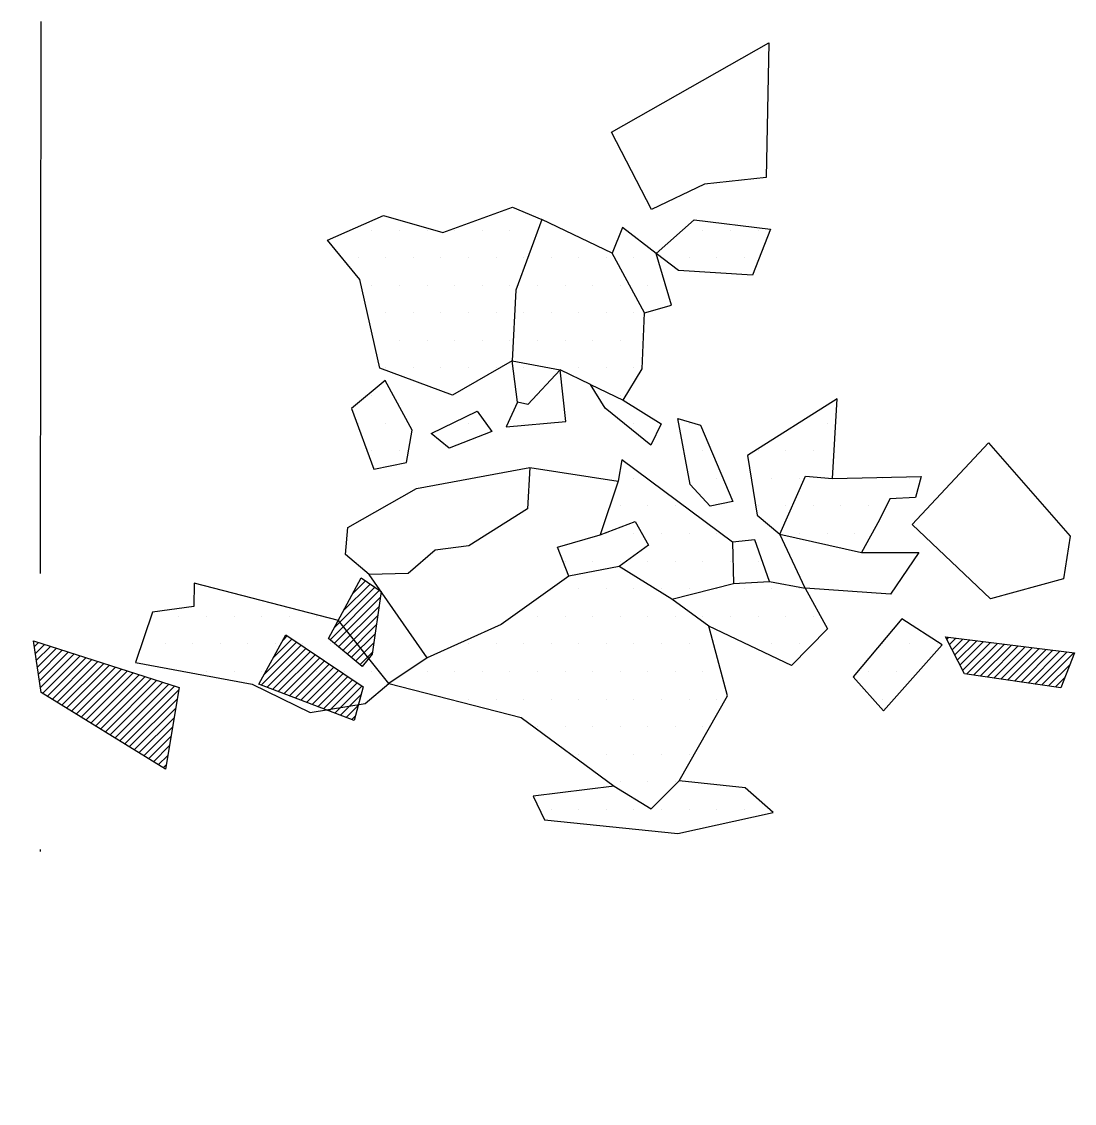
# Model space of a CAD drawing. Header units: metres. Extents: x -431 to -329, y -1728 to -1421.
# Drawn here: x -430.88 to -383.17, y -1469.57 to -1420.56 of the extents above; entities that cross this region are included whole.
import ezdxf

# ---------------------------------------------------------------- set-up
doc = ezdxf.new("R2010")
doc.units = ezdxf.units.M
doc.header["$LTSCALE"] = 25
doc.header["$MEASUREMENT"] = 0
doc.linetypes.add('STRICHPUNKTX2', pattern=[2, 1, -0.5, 0, -0.5])
doc.layers.get('0').update_dxf_attribs({"linetype": 'CONTINUOUS'})
for name, color, linetype in [('GRABUNGSGRENZE', 3, 'STRICHPUNKTX2'), ('KNOCHEN', 2, 'CONTINUOUS'), ('KNOCHENSCHRAFF', 2, 'CONTINUOUS'), ('STEINE', 4, 'CONTINUOUS'), ('STEINESCHRAFF', 4, 'CONTINUOUS')]:
    doc.layers.add(name, color=color, linetype=linetype)

# ---------------------------------------------------------------- blocks, each defined once
blk = doc.blocks.new('*X1')
at = {"color": 0}
for p, q in [((-416.715, -1448.03), (-414.867, -1446.182)), ((-416.298, -1447.26), (-415.078, -1446.04)), ((-415.882, -1446.49), (-415.29, -1445.898)), ((-416.898, -1448.567), (-414.655, -1446.324)), ((-416.705, -1448.728), (-414.614, -1446.636)), ((-416.513, -1448.889), (-414.674, -1447.05)), ((-416.321, -1449.05), (-414.735, -1447.464)), ((-416.129, -1449.212), (-414.795, -1447.878)), ((-430.301, -1448.888), (-430.106, -1448.693)), ((-419.89, -1450.145), (-418.418, -1448.672)), ((-419.46, -1449.361), (-418.629, -1448.53)), ((-419.029, -1448.576), (-418.841, -1448.388)), ((-415.936, -1449.373), (-414.855, -1448.292)), ((-388.952, -1448.552), (-388.854, -1448.453)), ((-388.833, -1448.786), (-388.539, -1448.492)), ((-388.713, -1449.02), (-388.225, -1448.532)), ((-388.593, -1449.254), (-387.911, -1448.571)), ((-388.474, -1449.487), (-387.596, -1448.61)), ((-388.354, -1449.721), (-387.282, -1448.649)), ((-388.234, -1449.955), (-386.968, -1448.688)), ((-430.255, -1449.196), (-429.838, -1448.779)), ((-430.209, -1449.504), (-429.57, -1448.864)), ((-430.163, -1449.811), (-429.302, -1448.95)), ((-430.117, -1450.119), (-429.034, -1449.035)), ((-430.071, -1450.426), (-428.765, -1449.121)), ((-420.015, -1450.623), (-418.206, -1448.814)), ((-419.759, -1450.721), (-417.994, -1448.956)), ((-419.503, -1450.818), (-417.783, -1449.098)), ((-415.744, -1449.534), (-414.916, -1448.706)), ((-415.552, -1449.695), (-414.976, -1449.12)), ((-388.053, -1450.128), (-386.653, -1448.728)), ((-387.744, -1450.172), (-386.339, -1448.767)), ((-387.434, -1450.216), (-386.024, -1448.806)), ((-387.125, -1450.26), (-385.71, -1448.845)), ((-386.815, -1450.304), (-385.396, -1448.884)), ((-386.506, -1450.348), (-385.081, -1448.924)), ((-386.196, -1450.392), (-384.767, -1448.963)), ((-385.887, -1450.436), (-384.453, -1449.002)), ((-385.578, -1450.48), (-384.138, -1449.041)), ((-385.268, -1450.524), (-383.824, -1449.08)), ((-384.959, -1450.569), (-383.51, -1449.119)), ((-384.649, -1450.613), (-383.195, -1449.159)), ((-430.025, -1450.734), (-428.497, -1449.206)), ((-429.932, -1450.995), (-428.229, -1449.291)), ((-429.714, -1451.13), (-427.961, -1449.377)), ((-429.495, -1451.264), (-427.693, -1449.462)), ((-429.276, -1451.399), (-427.425, -1449.548)), ((-429.058, -1451.534), (-427.157, -1449.633)), ((-419.246, -1450.915), (-417.571, -1449.24)), ((-418.99, -1451.012), (-417.36, -1449.382)), ((-418.734, -1451.11), (-417.148, -1449.524)), ((-418.478, -1451.207), (-416.936, -1449.666)), ((-428.839, -1451.669), (-426.889, -1449.718)), ((-428.62, -1451.804), (-426.62, -1449.804)), ((-428.402, -1451.939), (-426.352, -1449.889)), ((-428.183, -1452.073), (-426.084, -1449.975)), ((-427.964, -1452.208), (-425.816, -1450.06)), ((-427.745, -1452.343), (-425.548, -1450.146)), ((-418.221, -1451.304), (-416.725, -1449.808)), ((-417.965, -1451.402), (-416.513, -1449.95)), ((-417.709, -1451.499), (-416.302, -1450.092)), ((-384.34, -1450.657), (-383.377, -1449.694)), ((-427.527, -1452.478), (-425.28, -1450.231)), ((-427.308, -1452.613), (-425.012, -1450.316)), ((-427.089, -1452.748), (-424.743, -1450.402)), ((-426.871, -1452.883), (-424.475, -1450.487)), ((-426.652, -1453.017), (-424.207, -1450.573)), ((-417.453, -1451.596), (-416.09, -1450.234)), ((-417.196, -1451.694), (-415.878, -1450.376)), ((-416.94, -1451.791), (-415.667, -1450.518)), ((-384.03, -1450.701), (-383.603, -1450.274)), ((-426.433, -1453.152), (-423.939, -1450.658)), ((-426.215, -1453.287), (-423.757, -1450.829)), ((-416.684, -1451.888), (-415.455, -1450.66)), ((-416.428, -1451.986), (-415.5, -1451.058)), ((-425.996, -1453.422), (-423.828, -1451.254)), ((-416.172, -1452.083), (-415.63, -1451.542)), ((-425.777, -1453.557), (-423.899, -1451.679)), ((-425.558, -1453.692), (-423.97, -1452.103)), ((-415.915, -1452.18), (-415.761, -1452.026)), ((-425.34, -1453.827), (-424.041, -1452.528)), ((-425.121, -1453.961), (-424.112, -1452.953)), ((-424.902, -1454.096), (-424.183, -1453.377)), ((-424.684, -1454.231), (-424.254, -1453.802)), ((-424.465, -1454.366), (-424.325, -1454.226))]:
    blk.add_line(p, q, dxfattribs=at)
blk = doc.blocks.new('*X15')
at = {"color": 0}
for p, q in [((-415, -1430), (-415, -1430)), ((-413.75, -1430), (-413.75, -1430)), ((-412.5, -1430), (-412.5, -1430)), ((-411.25, -1430), (-411.25, -1430)), ((-410, -1430), (-410, -1430)), ((-408.75, -1430), (-408.75, -1430)), ((-407.5, -1430), (-407.5, -1430)), ((-400, -1430), (-400, -1430)), ((-398.75, -1430), (-398.75, -1430)), ((-397.5, -1430), (-397.5, -1430)), ((-415.625, -1431.25), (-415.625, -1431.25)), ((-414.375, -1431.25), (-414.375, -1431.25)), ((-413.125, -1431.25), (-413.125, -1431.25)), ((-411.875, -1431.25), (-411.875, -1431.25)), ((-410.625, -1431.25), (-410.625, -1431.25)), ((-409.375, -1431.25), (-409.375, -1431.25)), ((-408.125, -1431.25), (-408.125, -1431.25)), ((-406.875, -1431.25), (-406.875, -1431.25)), ((-405.625, -1431.25), (-405.625, -1431.25)), ((-404.375, -1431.25), (-404.375, -1431.25)), ((-403.125, -1431.25), (-403.125, -1431.25)), ((-401.875, -1431.25), (-401.875, -1431.25)), ((-400.625, -1431.25), (-400.625, -1431.25)), ((-399.375, -1431.25), (-399.375, -1431.25)), ((-398.125, -1431.25), (-398.125, -1431.25)), ((-415, -1432.5), (-415, -1432.5)), ((-413.75, -1432.5), (-413.75, -1432.5)), ((-412.5, -1432.5), (-412.5, -1432.5)), ((-411.25, -1432.5), (-411.25, -1432.5)), ((-410, -1432.5), (-410, -1432.5)), ((-408.75, -1432.5), (-408.75, -1432.5)), ((-407.5, -1432.5), (-407.5, -1432.5)), ((-406.25, -1432.5), (-406.25, -1432.5)), ((-405, -1432.5), (-405, -1432.5)), ((-403.75, -1432.5), (-403.75, -1432.5)), ((-402.5, -1432.5), (-402.5, -1432.5)), ((-414.375, -1433.75), (-414.375, -1433.75)), ((-413.125, -1433.75), (-413.125, -1433.75)), ((-411.875, -1433.75), (-411.875, -1433.75)), ((-410.625, -1433.75), (-410.625, -1433.75)), ((-409.375, -1433.75), (-409.375, -1433.75)), ((-408.125, -1433.75), (-408.125, -1433.75)), ((-406.875, -1433.75), (-406.875, -1433.75)), ((-405.625, -1433.75), (-405.625, -1433.75)), ((-404.375, -1433.75), (-404.375, -1433.75)), ((-403.125, -1433.75), (-403.125, -1433.75)), ((-413.75, -1435), (-413.75, -1435)), ((-412.5, -1435), (-412.5, -1435)), ((-411.25, -1435), (-411.25, -1435)), ((-410, -1435), (-410, -1435)), ((-408.75, -1435), (-408.75, -1435)), ((-407.5, -1435), (-407.5, -1435)), ((-406.25, -1435), (-406.25, -1435)), ((-405, -1435), (-405, -1435)), ((-403.75, -1435), (-403.75, -1435)), ((-414.375, -1436.25), (-414.375, -1436.25)), ((-413.125, -1436.25), (-413.125, -1436.25)), ((-411.875, -1436.25), (-411.875, -1436.25)), ((-410.625, -1436.25), (-410.625, -1436.25)), ((-409.375, -1436.25), (-409.375, -1436.25)), ((-408.125, -1436.25), (-408.125, -1436.25)), ((-406.875, -1436.25), (-406.875, -1436.25)), ((-405.625, -1436.25), (-405.625, -1436.25)), ((-404.375, -1436.25), (-404.375, -1436.25)), ((-403.125, -1436.25), (-403.125, -1436.25)), ((-415, -1437.5), (-415, -1437.5)), ((-407.5, -1437.5), (-407.5, -1437.5)), ((-403.75, -1437.5), (-403.75, -1437.5)), ((-415.625, -1438.75), (-415.625, -1438.75)), ((-414.375, -1438.75), (-414.375, -1438.75)), ((-410.625, -1438.75), (-410.625, -1438.75)), ((-408.125, -1438.75), (-408.125, -1438.75)), ((-403.125, -1438.75), (-403.125, -1438.75)), ((-400.625, -1438.75), (-400.625, -1438.75)), ((-395.625, -1438.75), (-395.625, -1438.75)), ((-394.375, -1438.75), (-394.375, -1438.75)), ((-415, -1440), (-415, -1440)), ((-413.75, -1440), (-413.75, -1440)), ((-400, -1440), (-400, -1440)), ((-397.5, -1440), (-397.5, -1440)), ((-396.25, -1440), (-396.25, -1440)), ((-395, -1440), (-395, -1440)), ((-403.125, -1441.25), (-403.125, -1441.25)), ((-400.625, -1441.25), (-400.625, -1441.25)), ((-399.375, -1441.25), (-399.375, -1441.25)), ((-396.875, -1441.25), (-396.875, -1441.25)), ((-395.625, -1441.25), (-395.625, -1441.25)), ((-394.375, -1441.25), (-394.375, -1441.25)), ((-393.125, -1441.25), (-393.125, -1441.25)), ((-391.875, -1441.25), (-391.875, -1441.25)), ((-390.625, -1441.25), (-390.625, -1441.25)), ((-403.75, -1442.5), (-403.75, -1442.5)), ((-402.5, -1442.5), (-402.5, -1442.5)), ((-401.25, -1442.5), (-401.25, -1442.5)), ((-397.5, -1442.5), (-397.5, -1442.5)), ((-396.25, -1442.5), (-396.25, -1442.5)), ((-395, -1442.5), (-395, -1442.5)), ((-393.75, -1442.5), (-393.75, -1442.5)), ((-392.5, -1442.5), (-392.5, -1442.5)), ((-404.375, -1443.75), (-404.375, -1443.75)), ((-403.125, -1443.75), (-403.125, -1443.75)), ((-401.875, -1443.75), (-401.875, -1443.75)), ((-400.625, -1443.75), (-400.625, -1443.75)), ((-399.375, -1443.75), (-399.375, -1443.75)), ((-395.625, -1443.75), (-395.625, -1443.75)), ((-394.375, -1443.75), (-394.375, -1443.75)), ((-393.125, -1443.75), (-393.125, -1443.75)), ((-406.25, -1445), (-406.25, -1445)), ((-405, -1445), (-405, -1445)), ((-403.75, -1445), (-403.75, -1445)), ((-402.5, -1445), (-402.5, -1445)), ((-401.25, -1445), (-401.25, -1445)), ((-400, -1445), (-400, -1445)), ((-398.75, -1445), (-398.75, -1445)), ((-397.5, -1445), (-397.5, -1445)), ((-405.625, -1446.25), (-405.625, -1446.25)), ((-404.375, -1446.25), (-404.375, -1446.25)), ((-403.125, -1446.25), (-403.125, -1446.25)), ((-401.875, -1446.25), (-401.875, -1446.25)), ((-400.625, -1446.25), (-400.625, -1446.25)), ((-399.375, -1446.25), (-399.375, -1446.25)), ((-398.125, -1446.25), (-398.125, -1446.25)), ((-396.875, -1446.25), (-396.875, -1446.25)), ((-395.625, -1446.25), (-395.625, -1446.25)), ((-425, -1447.5), (-425, -1447.5)), ((-423.75, -1447.5), (-423.75, -1447.5)), ((-422.5, -1447.5), (-422.5, -1447.5)), ((-421.25, -1447.5), (-421.25, -1447.5)), ((-420, -1447.5), (-420, -1447.5)), ((-418.75, -1447.5), (-418.75, -1447.5)), ((-417.5, -1447.5), (-417.5, -1447.5)), ((-407.5, -1447.5), (-407.5, -1447.5)), ((-406.25, -1447.5), (-406.25, -1447.5)), ((-405, -1447.5), (-405, -1447.5)), ((-403.75, -1447.5), (-403.75, -1447.5)), ((-402.5, -1447.5), (-402.5, -1447.5)), ((-401.25, -1447.5), (-401.25, -1447.5)), ((-400, -1447.5), (-400, -1447.5)), ((-398.75, -1447.5), (-398.75, -1447.5)), ((-397.5, -1447.5), (-397.5, -1447.5)), ((-396.25, -1447.5), (-396.25, -1447.5)), ((-395, -1447.5), (-395, -1447.5)), ((-424.375, -1448.75), (-424.375, -1448.75)), ((-423.125, -1448.75), (-423.125, -1448.75)), ((-421.875, -1448.75), (-421.875, -1448.75)), ((-420.625, -1448.75), (-420.625, -1448.75)), ((-419.375, -1448.75), (-419.375, -1448.75)), ((-418.125, -1448.75), (-418.125, -1448.75)), ((-416.875, -1448.75), (-416.875, -1448.75)), ((-410.625, -1448.75), (-410.625, -1448.75)), ((-409.375, -1448.75), (-409.375, -1448.75)), ((-408.125, -1448.75), (-408.125, -1448.75)), ((-406.875, -1448.75), (-406.875, -1448.75)), ((-405.625, -1448.75), (-405.625, -1448.75)), ((-404.375, -1448.75), (-404.375, -1448.75)), ((-403.125, -1448.75), (-403.125, -1448.75)), ((-401.875, -1448.75), (-401.875, -1448.75)), ((-400.625, -1448.75), (-400.625, -1448.75)), ((-396.875, -1448.75), (-396.875, -1448.75)), ((-395.625, -1448.75), (-395.625, -1448.75)), ((-391.875, -1448.75), (-391.875, -1448.75)), ((-390.625, -1448.75), (-390.625, -1448.75)), ((-389.375, -1448.75), (-389.375, -1448.75)), ((-422.5, -1450), (-422.5, -1450)), ((-421.25, -1450), (-421.25, -1450)), ((-420, -1450), (-420, -1450)), ((-418.75, -1450), (-418.75, -1450)), ((-417.5, -1450), (-417.5, -1450)), ((-416.25, -1450), (-416.25, -1450)), ((-415, -1450), (-415, -1450)), ((-412.5, -1450), (-412.5, -1450)), ((-411.25, -1450), (-411.25, -1450)), ((-410, -1450), (-410, -1450)), ((-408.75, -1450), (-408.75, -1450)), ((-407.5, -1450), (-407.5, -1450)), ((-406.25, -1450), (-406.25, -1450)), ((-405, -1450), (-405, -1450)), ((-403.75, -1450), (-403.75, -1450)), ((-402.5, -1450), (-402.5, -1450)), ((-401.25, -1450), (-401.25, -1450)), ((-400, -1450), (-400, -1450)), ((-392.5, -1450), (-392.5, -1450)), ((-391.25, -1450), (-391.25, -1450)), ((-418.125, -1451.25), (-418.125, -1451.25)), ((-416.875, -1451.25), (-416.875, -1451.25)), ((-415.625, -1451.25), (-415.625, -1451.25)), ((-410.625, -1451.25), (-410.625, -1451.25)), ((-409.375, -1451.25), (-409.375, -1451.25)), ((-408.125, -1451.25), (-408.125, -1451.25)), ((-406.875, -1451.25), (-406.875, -1451.25)), ((-405.625, -1451.25), (-405.625, -1451.25)), ((-404.375, -1451.25), (-404.375, -1451.25)), ((-403.125, -1451.25), (-403.125, -1451.25)), ((-401.875, -1451.25), (-401.875, -1451.25)), ((-400.625, -1451.25), (-400.625, -1451.25)), ((-399.375, -1451.25), (-399.375, -1451.25)), ((-391.875, -1451.25), (-391.875, -1451.25)), ((-407.5, -1452.5), (-407.5, -1452.5)), ((-406.25, -1452.5), (-406.25, -1452.5)), ((-405, -1452.5), (-405, -1452.5)), ((-403.75, -1452.5), (-403.75, -1452.5)), ((-402.5, -1452.5), (-402.5, -1452.5)), ((-401.25, -1452.5), (-401.25, -1452.5)), ((-400, -1452.5), (-400, -1452.5)), ((-405.625, -1453.75), (-405.625, -1453.75)), ((-404.375, -1453.75), (-404.375, -1453.75)), ((-403.125, -1453.75), (-403.125, -1453.75)), ((-401.875, -1453.75), (-401.875, -1453.75)), ((-400.625, -1453.75), (-400.625, -1453.75)), ((-403.75, -1455), (-403.75, -1455)), ((-402.5, -1455), (-402.5, -1455)), ((-401.25, -1455), (-401.25, -1455)), ((-406.875, -1456.25), (-406.875, -1456.25)), ((-405.625, -1456.25), (-405.625, -1456.25)), ((-404.375, -1456.25), (-404.375, -1456.25)), ((-403.125, -1456.25), (-403.125, -1456.25)), ((-401.875, -1456.25), (-401.875, -1456.25)), ((-400.625, -1456.25), (-400.625, -1456.25)), ((-399.375, -1456.25), (-399.375, -1456.25)), ((-398.125, -1456.25), (-398.125, -1456.25)), ((-397.5, -1485), (-397.5, -1485)), ((-396.25, -1485), (-396.25, -1485)), ((-396.875, -1486.25), (-396.875, -1486.25)), ((-395.625, -1486.25), (-395.625, -1486.25))]:
    blk.add_line(p, q, dxfattribs=at)

msp = doc.modelspace()

# ---------------------------------------------------------------- linework, layer by layer
at = {"layer": 'GRABUNGSGRENZE', "flags": 128}
msp.add_lwpolyline([(-430.006, -1420.559), (-430.05, -1470.885), (-430.875, -1650.477), (-422.289, -1669.616), (-422.594, -1704.639)], dxfattribs=at)
at = {"layer": 'KNOCHEN'}
for points in [[(-416.972, -1448.505), (-415.489, -1445.764), (-414.576, -1446.377), (-414.991, -1449.222), (-415.45, -1449.78), (-416.972, -1448.505)], [(-430.341, -1448.619), (-423.739, -1450.722), (-424.36, -1454.431), (-429.992, -1450.958), (-430.341, -1448.619)], [(-420.129, -1450.58), (-418.903, -1448.347), (-415.402, -1450.695), (-415.813, -1452.219), (-420.129, -1450.58)], [(-388.154, -1450.113), (-389.013, -1448.433), (-383.169, -1449.162), (-383.784, -1450.736), (-388.154, -1450.113)]]:
    msp.add_lwpolyline(points, dxfattribs=at)
at = {"layer": 'STEINE'}
for points in [[(-402.326, -1429.078), (-404.146, -1425.565), (-397.017, -1421.519), (-397.137, -1427.619), (-399.933, -1427.916), (-402.326, -1429.078)], [(-414.649, -1436.261), (-415.552, -1432.242), (-417.021, -1430.459), (-414.476, -1429.348), (-411.784, -1430.118), (-408.629, -1428.958), (-407.309, -1429.521), (-408.487, -1432.72), (-408.649, -1435.922), (-411.348, -1437.49), (-414.649, -1436.261)], [(-403.622, -1437.716), (-402.754, -1436.295), (-402.645, -1433.754), (-404.111, -1431.055), (-407.309, -1429.521)], [(-402.128, -1431.061), (-400.396, -1429.541), (-396.94, -1429.958), (-397.76, -1432.04), (-401.114, -1431.827), (-402.128, -1431.061)], [(-402.645, -1433.754), (-401.424, -1433.401), (-402.128, -1431.061), (-403.65, -1429.887), (-404.111, -1431.055)], [(-408.4, -1437.804), (-408.649, -1435.922), (-406.465, -1436.335), (-407.943, -1437.907), (-408.4, -1437.804)], [(-408.4, -1437.804), (-408.912, -1438.921), (-406.217, -1438.674), (-406.465, -1436.335)], [(-405.094, -1437), (-406.465, -1436.335)], [(-414.396, -1436.821), (-415.925, -1438.087), (-414.916, -1440.835), (-413.441, -1440.534), (-413.182, -1439.061), (-414.396, -1436.821)], [(-402.357, -1439.753), (-404.436, -1438.069), (-405.094, -1437), (-403.622, -1437.716), (-401.897, -1438.788), (-402.357, -1439.753)], [(-394.126, -1441.251), (-393.912, -1437.642), (-397.987, -1440.223), (-397.537, -1442.919), (-396.523, -1443.786)], [(-412.319, -1439.216), (-410.232, -1438.205), (-409.573, -1439.122), (-411.507, -1439.879), (-412.319, -1439.216)], [(-400.583, -1441.537), (-401.133, -1438.536), (-400.118, -1438.844), (-398.653, -1442.305), (-399.671, -1442.506), (-400.583, -1441.537)], [(-390.523, -1443.346), (-387.056, -1439.645), (-383.357, -1443.875), (-383.668, -1445.805), (-386.975, -1446.711), (-390.523, -1443.346)], [(-416.093, -1443.475), (-412.987, -1441.705), (-407.85, -1440.754), (-407.957, -1442.634), (-410.605, -1444.304), (-412.131, -1444.503), (-413.354, -1445.567), (-415.133, -1445.613), (-416.198, -1444.695), (-416.093, -1443.475)], [(-407.85, -1440.754), (-403.836, -1441.375), (-404.656, -1443.813)], [(-398.659, -1444.135), (-403.681, -1440.41), (-403.836, -1441.375)], [(-396.523, -1443.786), (-395.346, -1441.146), (-394.126, -1441.251), (-390.11, -1441.161), (-390.367, -1442.126), (-391.536, -1442.173), (-391.997, -1443.138), (-392.814, -1444.61)], [(-406.085, -1445.69), (-406.59, -1444.367), (-404.656, -1443.813), (-403.079, -1443.208), (-402.472, -1444.277), (-403.796, -1445.239)], [(-395.361, -1446.229), (-396.523, -1443.786), (-392.814, -1444.61), (-390.222, -1444.617), (-391.498, -1446.494), (-395.361, -1446.229)], [(-396.986, -1445.919), (-397.642, -1444.037), (-398.659, -1444.135), (-398.613, -1446.016)], [(-406.085, -1445.69), (-409.141, -1447.867), (-412.501, -1449.382), (-414.232, -1450.546), (-408.239, -1452.088), (-404.028, -1455.202), (-402.354, -1456.223), (-401.079, -1454.956), (-398.882, -1451.099), (-399.737, -1447.945), (-401.411, -1446.72), (-403.796, -1445.239), (-406.085, -1445.69)], [(-412.501, -1449.382), (-415.133, -1445.613)], [(-416.512, -1447.693), (-423.064, -1445.996), (-423.067, -1447.064), (-424.949, -1447.313), (-425.718, -1449.598), (-420.434, -1450.579), (-417.795, -1451.857), (-415.303, -1451.458), (-414.232, -1450.546), (-416.512, -1447.693)], [(-401.411, -1446.72), (-398.613, -1446.016), (-396.986, -1445.919), (-395.361, -1446.229), (-394.349, -1448.062), (-395.981, -1449.735), (-399.737, -1447.945)], [(-393.186, -1450.251), (-391.818, -1451.78), (-389.166, -1448.789), (-390.993, -1447.614), (-393.186, -1450.251)], [(-404.028, -1455.202), (-407.69, -1455.648), (-407.184, -1456.717), (-401.137, -1457.345), (-396.813, -1456.392), (-398.081, -1455.27), (-401.079, -1454.956)]]:
    msp.add_lwpolyline(points, dxfattribs=at)

# ---------------------------------------------------------------- block references
at = {"layer": 'KNOCHENSCHRAFF'}
msp.add_blockref('*X1', (0, 0), dxfattribs=at)
at = {"layer": 'STEINESCHRAFF'}
msp.add_blockref('*X15', (0, 0), dxfattribs=at)

doc.saveas('drawing.dxf')
